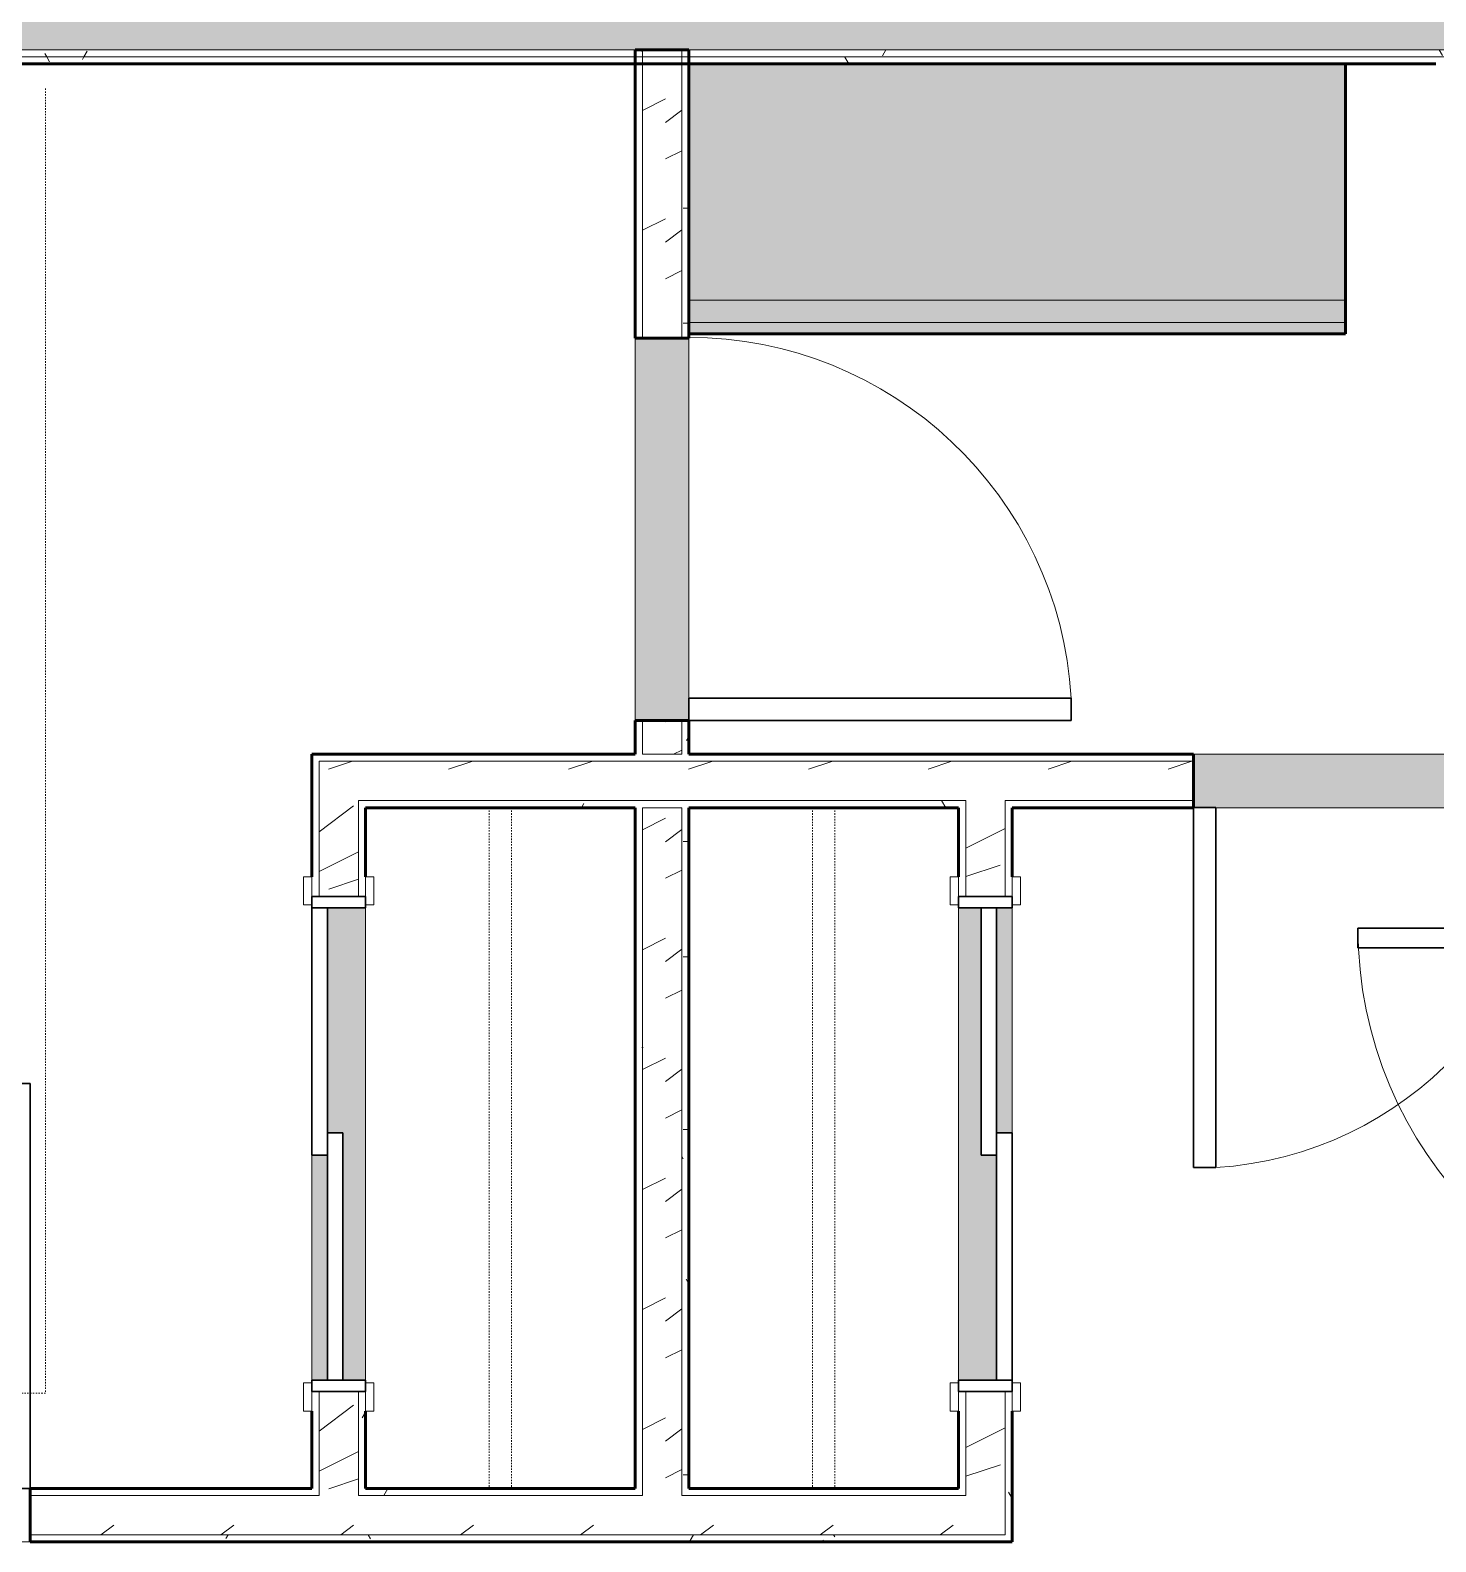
# Model space of a CAD drawing. Header units: inches. Extents: x -4061 to -1937, y 9836 to 11171.
# Drawn here: x -3673.8 to -3548.8, y 10703.8 to 10838.2 of the extents above; entities that cross this region are included whole.
import ezdxf

# ---------------------------------------------------------------- set-up
doc = ezdxf.new("R2010")
doc.units = ezdxf.units.IN
doc.header["$MEASUREMENT"] = 0
doc.linetypes.add('Dash', pattern=[0.25, 0.125, -0.125])
for name, color, linetype, lineweight in [('0-1', 7, 'Continuous', 5), ('0-2', 250, 'Continuous', 9), ('A-DOOR-1', 250, 'Continuous', 9), ('A-DOOR-2', 50, 'Continuous', 30), ('A-DOOR-FRAM-1', 50, 'Continuous', 30), ('A-WALL', 113, 'Continuous', 18), ('A-WALL-1', 8, 'Continuous', 5), ('A-WALL-2', 10, 'Continuous', 60), ('A-WALL-3', 7, 'Continuous', 18), ('A-WALL-PATT-1', 250, 'Continuous', 9), ('A-WALL-PATT-2', 253, 'Continuous', 9), ('A-WALL-PATT-4', 111, 'Continuous', 9), ('I-FURN-1', 250, 'Continuous', 9), ('I-FURN-HDLN-1', 250, 'Dash', 9), ('I-WALL-2', 2, 'Continuous', 60), ('Q-CASE-1', 253, 'Continuous', 9), ('Q-CASE-2', 10, 'Continuous', 60), ('Q-CASE-3', 250, 'Continuous', 9), ('Q-CASE-HDLN-1', 250, 'Dash', 9)]:
    doc.layers.add(name, color=color, linetype=linetype, lineweight=lineweight)
pattern_1 = [(0, (-88.066, -241.96), (20.48, 5.12), [0.845, -14.515, 0.845, -14.515, -81.92]), (0, (-88.066, -241.96), (20.48, 5.12), [-30.72, 0.845, -29.875, 0.845, -14.515, -35.84]), (0, (-88.066, -241.96), (20.48, 5.12), [-76.8, 0.845, -9.395, 0.845, -24.755]), (120, (-80.386, -239.4), (-14.67405, 15.1762003), [0.845, -14.515, 0.845, -14.515, -81.92]), (120, (-80.386, -239.4), (-14.67405, 15.1762003), [-30.72, 0.845, -29.875, 0.845, -14.515, -35.84]), (120, (-80.386, -239.4), (-14.67405, 15.1762003), [-76.8, 0.845, -9.395, 0.845, -24.755]), (240, (-77.826, -229.16), (-5.80595, -20.2962003), [0.845, -14.515, 0.845, -14.515, -81.92]), (240, (-77.826, -229.16), (-5.80595, -20.2962003), [-30.72, 0.845, -29.875, 0.845, -14.515, -35.84]), (240, (-77.826, -229.16), (-5.80595, -20.2962003), [-76.8, 0.845, -9.395, 0.845, -24.755])]
pattern_2 = [(216.87, (-83.801, -231.298), (31.9871619, 21.32545714), [5.331, -47.981]), (206.565, (-77.404, -234.497), (-10.662476, -10.6620098), [11.921, -11.921]), (198.435, (-77.404, -239.828), (-21.32449365, -10.6625869), [6.744, -26.974])]

# ---------------------------------------------------------------- blocks, each defined once
blk = doc.blocks.new('Single-Flush - 32_ x 84_-1372862-ENLARGED RCP - 2ND FLOOR PLAN - WEST')
at = {"layer": 'A-DOOR-1'}
blk.add_arc((16, 2.37), 32.07, 93.5759, 180, dxfattribs=at)
at = {"layer": 'A-DOOR-2'}
for p, q in [((14, 2.37), (14, 34.38)), ((16, 34.38), (14, 34.38)), ((16, 2.37), (16, 34.38)), ((16, 2.37), (14, 2.37))]:
    blk.add_line(p, q, dxfattribs=at)
blk = doc.blocks.new('Single-Flush - 36_ x 84_-1372839-ENLARGED RCP - 2ND FLOOR PLAN - WEST')
at = {"layer": 'A-DOOR-1'}
blk.add_arc((18, 2.37), 36.07, 93.1789, 180, dxfattribs=at)
at = {"layer": 'A-DOOR-2'}
for p, q in [((16, 2.37), (16, 38.39)), ((18, 38.39), (16, 38.39)), ((18, 2.37), (18, 38.39)), ((18, 2.37), (16, 2.37))]:
    blk.add_line(p, q, dxfattribs=at)
blk = doc.blocks.new('Single-Flush - 34_ x 84_-1372840-ENLARGED RCP - 2ND FLOOR PLAN - WEST')
at = {"layer": 'A-DOOR-1'}
blk.add_arc((17, 2.37), 34.07, 93.3657, 180, dxfattribs=at)
at = {"layer": 'A-DOOR-2'}
for p, q in [((15, 2.37), (15, 36.38)), ((17, 36.38), (15, 36.38)), ((17, 2.37), (17, 36.38)), ((17, 2.37), (15, 2.37))]:
    blk.add_line(p, q, dxfattribs=at)
blk = doc.blocks.new('Door-Passage-Single-Flush - 36_ x 80_-1699972-ENLARGED RCP - 2ND FLOOR PLAN - WEST')
at = {"layer": 'A-DOOR-1'}
blk.add_arc((18, 1.625), 36, 90, 180, dxfattribs=at)
at = {"layer": 'A-DOOR-2'}
for p, q in [((18, 37.625), (16.25, 37.625)), ((16.25, 37.625), (16.25, 1.625)), ((18, 1.625), (18, 37.625)), ((16.25, 1.625), (18, 1.625))]:
    blk.add_line(p, q, dxfattribs=at)
at = {"layer": 'A-DOOR-FRAM-1'}
for p, q in [((-18, 1.625), (-20, 1.625)), ((-20, 1.625), (-20, -4.125)), ((-18, -0.3125), (-18, 1.625)), ((18, 1.625), (18, -0.3125)), ((20, 1.625), (18, 1.625)), ((20, -4.125), (20, 1.625)), ((-17.375, -0.3125), (-18, -0.3125)), ((-17.375, -2.1875), (-17.375, -0.3125)), ((18, -0.3125), (17.375, -0.3125)), ((17.375, -0.3125), (17.375, -2.1875)), ((-18, -4.125), (-18, -2.1875)), ((-18, -2.1875), (-17.375, -2.1875)), ((17.375, -2.1875), (18, -2.1875)), ((18, -2.1875), (18, -4.125)), ((-20, -4.125), (-18, -4.125)), ((18, -4.125), (20, -4.125))]:
    blk.add_line(p, q, dxfattribs=at)
blk = doc.blocks.new('OD_CW_Closet - OD_CW_Closet-1902250-ENLARGED RCP - 2ND FLOOR PLAN - WEST')
at = {"layer": 'Q-CASE-HDLN-1'}
for p, q in [((51.64, 24), (9.64, 24)), ((0.74, 13), (61.26, 13)), ((0.74, 11), (61.26, 11))]:
    blk.add_line(p, q, dxfattribs=at)
blk = doc.blocks.new('Bed-Standard - King 78_ x 80_-1379907-ENLARGED RCP - 2ND FLOOR PLAN - WEST')
at = {"layer": 'I-FURN-1'}
for p, q in [((-28.31, 41.8), (49.69, 41.8)), ((-28.31, -38.2), (-28.31, 41.8)), ((49.69, 41.8), (49.69, -38.2)), ((49.69, -24.2), (-28.31, -17.63)), ((-25.31, -24.2), (46.69, -24.2)), ((-25.31, -36.2), (-25.31, -24.2)), ((46.69, -36.2), (46.69, -24.2)), ((-25.31, -36.2), (46.69, -36.2)), ((49.69, -38.2), (-28.31, -38.2))]:
    blk.add_line(p, q, dxfattribs=at)
at = {"layer": 'I-FURN-HDLN-1'}
for p, q in [((-64.31, 77.8), (73.69, 77.8)), ((-64.31, -38.2), (-64.31, 77.8)), ((73.69, 77.8), (73.69, -38.2))]:
    blk.add_line(p, q, dxfattribs=at)
blk = doc.blocks.new('FOLDING_SLIDING CLOSET - 42_ x 80_-1372841-ENLARGED RCP - 2ND FLOOR PLAN - WEST')
at = {"layer": 'A-DOOR-1'}
for p, q in [((-23.75, 3.25), (-21.25, 3.25)), ((-23.75, 2.5), (-23.75, 3.25)), ((-21.25, 3.25), (-21.25, 2.5)), ((21.25, 3.25), (23.75, 3.25)), ((21.25, 2.5), (21.25, 3.25)), ((23.75, 3.25), (23.75, 2.5)), ((-21.25, 2.5), (-23.75, 2.5)), ((23.75, 2.5), (21.25, 2.5)), ((-23.75, -2.25), (-21.25, -2.25)), ((-23.75, -3), (-23.75, -2.25)), ((-21.25, -2.25), (-21.25, -3)), ((21.25, -2.25), (23.75, -2.25)), ((21.25, -3), (21.25, -2.25)), ((23.75, -2.25), (23.75, -3)), ((-21.25, -3), (-23.75, -3)), ((23.75, -3), (21.25, -3))]:
    blk.add_line(p, q, dxfattribs=at)
at = {"layer": 'A-DOOR-2'}
for p, q in [((-1, 0.5), (21, 0.5)), ((-1, -0.88), (-1, 0.5)), ((21, 0.5), (21, -0.88)), ((-21, -0.88), (1, -0.88)), ((-21, -2.25), (-21, -0.88)), ((21, -0.88), (-1, -0.88)), ((1, -0.88), (1, -2.25)), ((1, -2.25), (-21, -2.25))]:
    blk.add_line(p, q, dxfattribs=at)
at = {"layer": 'A-DOOR-FRAM-1'}
for p, q in [((-22, 2.5), (-21, 2.5)), ((-22, -2.25), (-22, 2.5)), ((-21, 2.5), (-21, -2.25)), ((21, 2.5), (22, 2.5)), ((21, -2.25), (21, 2.5)), ((22, 2.5), (22, -2.25)), ((-21, -2.25), (-22, -2.25)), ((22, -2.25), (21, -2.25))]:
    blk.add_line(p, q, dxfattribs=at)
blk = doc.blocks.new('OD_CW_Closet - OD_CW_Closet-1901942-ENLARGED RCP - 2ND FLOOR PLAN - WEST')
at = {"layer": 'Q-CASE-HDLN-1'}
for p, q in [((0.74, -11), (61.26, -11)), ((0.74, -13), (61.26, -13)), ((51.64, -24), (9.64, -24))]:
    blk.add_line(p, q, dxfattribs=at)
blk = doc.blocks.new('OD_CW_Base Cabinet - OD_CW_Base Cabinet-1913675-ENLARGED RCP - 2ND FLOOR PLAN - WEST')
at = {"layer": 'Q-CASE-1'}
for points in [[(0.74, 3), (59.14, 3), (59.14, 24), (0.74, 24), (0.74, 3.66)], [(59.14, 1), (59.14, 3), (0.74, 3), (0.74, 1), (24, 1)], [(59.14, 0), (59.14, 1), (0.74, 1), (0.74, 0), (24, 0)]]:
    blk.add_hatch(color=256, dxfattribs=at).paths.add_polyline_path(points, flags=0)
at = {"layer": 'Q-CASE-2'}
for p, q in [((59.14, 24), (0.74, 24)), ((0.74, 24), (0.74, 0)), ((59.14, 0), (59.14, 24)), ((0.74, 0), (59.14, 0))]:
    blk.add_line(p, q, dxfattribs=at)
at = {"layer": 'Q-CASE-3'}
for p, q in [((0.74, 24), (0.74, 3)), ((0.74, 24), (59.14, 24)), ((59.14, 3), (59.14, 24)), ((0.74, 3), (0.74, 1)), ((0.74, 3), (59.14, 3)), ((59.14, 1), (59.14, 3)), ((0.74, 1), (0.74, 0)), ((0.74, 1), (59.14, 1)), ((0.74, 1), (59.14, 1)), ((0.74, 0), (59.14, 0)), ((59.14, 0), (59.14, 1))]:
    blk.add_line(p, q, dxfattribs=at)
blk = doc.blocks.new('CTR - 1st Phase - Unit Layouts_rvt-1-ENLARGED RCP - 2ND FLOOR PLAN - WEST')
at = {"layer": 'A-WALL-1'}
for points in [[(-3615.87, 10776.81), (-3615.25, 10776.81), (-3615.25, 10810.81), (-3620, 10810.81), (-3620, 10776.81), (-3618.54, 10776.81)], [(-3570.37, 10769.06), (-3538.37, 10769.06), (-3538.37, 10773.81), (-3570.37, 10773.81), (-3570.37, 10769.69)]]:
    blk.add_hatch(color=256, dxfattribs=at).paths.add_polyline_path(points, flags=0)
h = blk.add_hatch(color=256, dxfattribs=at)
h.paths.add_polyline_path([(-3648.75, 10718.16), (-3647.37, 10718.16), (-3647.37, 10738.16), (-3648.75, 10738.16), (-3648.75, 10735.62)], flags=0)
h.paths.add_polyline_path([(-3646, 10718.16), (-3644, 10718.16), (-3644, 10760.16), (-3647.37, 10760.16), (-3647.37, 10740.16), (-3646, 10740.16), (-3646, 10735.62)], flags=0)
h = blk.add_hatch(color=256, dxfattribs=at)
h.paths.add_polyline_path([(-3590.62, 10718.16), (-3587.87, 10718.16), (-3587.87, 10738.16), (-3589.25, 10738.16), (-3589.25, 10760.16), (-3591.25, 10760.16), (-3591.25, 10718.16)], flags=0)
h.paths.add_polyline_path([(-3587.87, 10740.16), (-3586.5, 10740.16), (-3586.5, 10760.16), (-3587.87, 10760.16)], flags=0)
at = {"layer": 'A-WALL-PATT-1'}
h = blk.add_hatch(dxfattribs=at)
h.set_pattern_fill('FP_1', color=256, style=0, pattern_type=2)
h.set_pattern_definition(pattern_1)
h.paths.add_polyline_path([(-3619.37, 10708.54), (-3619.37, 10769.06), (-3620, 10769.06), (-3620, 10708.54)], flags=0)
h.paths.add_polyline_path([(-3620, 10773.81), (-3619.37, 10773.83), (-3619.37, 10776.81), (-3620, 10776.81)], flags=0)
h.paths.add_polyline_path([(-3620, 10810.81), (-3619.37, 10810.81), (-3619.37, 10835.19), (-3620, 10835.19), (-3620, 10812.19)], flags=0)
h = blk.add_hatch(dxfattribs=at)
h.set_pattern_fill('FP_1', color=256, style=0, pattern_type=2)
h.set_pattern_definition(pattern_1)
h.paths.add_polyline_path([(-3615.25, 10708.54), (-3615.25, 10769.06), (-3615.87, 10769.06), (-3615.87, 10708.54)], flags=0)
h.paths.add_polyline_path([(-3615.25, 10773.81), (-3615.25, 10776.81), (-3615.87, 10776.81), (-3615.87, 10773.81)], flags=0)
h.paths.add_polyline_path([(-3615.87, 10810.81), (-3615.25, 10810.81), (-3615.25, 10835.19), (-3615.87, 10835.19), (-3615.87, 10811.19)], flags=0)
h = blk.add_hatch(dxfattribs=at)
h.set_pattern_fill('FP_1', color=256, style=0, pattern_type=2)
h.set_pattern_definition(pattern_1)
h.paths.add_polyline_path([(-3648.75, 10708.54), (-3648.12, 10708.54), (-3648.12, 10717.16), (-3648.75, 10717.16), (-3648.75, 10715.41)], flags=0)
h.paths.add_polyline_path([(-3648.12, 10761.16), (-3648.12, 10773.81), (-3648.75, 10773.81), (-3648.75, 10761.16)], flags=0)
h = blk.add_hatch(dxfattribs=at)
h.set_pattern_fill('FP_1', color=256, style=0, pattern_type=2)
h.set_pattern_definition(pattern_1)
h.paths.add_polyline_path([(-3486.41, 10773.19), (-3483.97, 10773.21), (-3483.97, 10773.81), (-3538.37, 10773.81), (-3538.37, 10773.19), (-3492.91, 10773.19)], flags=0)
h.paths.add_polyline_path([(-3644.62, 10773.19), (-3570.37, 10773.21), (-3570.37, 10773.81), (-3648.12, 10773.81), (-3648.12, 10773.19)], flags=0)
h = blk.add_hatch(dxfattribs=at)
h.set_pattern_fill('FP_1', color=256, style=0, pattern_type=2)
h.set_pattern_definition(pattern_1)
h.paths.add_polyline_path([(-3644, 10708.54), (-3644, 10717.16), (-3644.62, 10717.16), (-3644.62, 10708.54)], flags=0)
h.paths.add_polyline_path([(-3644.62, 10761.16), (-3644, 10761.16), (-3644, 10769.69), (-3644.62, 10769.69), (-3644.62, 10762.91)], flags=0)
h = blk.add_hatch(dxfattribs=at)
h.set_pattern_fill('FP_1', color=256, style=0, pattern_type=2)
h.set_pattern_definition(pattern_1)
h.paths.add_polyline_path([(-3483.97, 10769.06), (-3483.97, 10769.69), (-3516.62, 10769.69), (-3516.62, 10769.06), (-3483.98, 10769.06)], flags=0)
h.paths.add_polyline_path([(-3520.75, 10769.06), (-3520.12, 10769.06), (-3520.12, 10769.69), (-3538.37, 10769.69), (-3538.37, 10769.06), (-3528.74, 10769.06)], flags=0)
h.paths.add_polyline_path([(-3570.37, 10769.06), (-3570.37, 10769.69), (-3587.12, 10769.69), (-3587.12, 10769.06), (-3586.5, 10769.06)], flags=0)
h.paths.add_polyline_path([(-3590.62, 10769.06), (-3590.62, 10769.69), (-3644, 10769.69), (-3644, 10769.06), (-3591.25, 10769.06)], flags=0)
h = blk.add_hatch(dxfattribs=at)
h.set_pattern_fill('FP_1', color=256, style=0, pattern_type=2)
h.set_pattern_definition(pattern_1)
h.paths.add_polyline_path([(-3586.5, 10703.79), (-3586.5, 10717.16), (-3587.12, 10717.16), (-3587.12, 10703.79), (-3586.85, 10703.79)], flags=0)
h.paths.add_polyline_path([(-3587.12, 10761.16), (-3586.5, 10761.16), (-3586.5, 10769.06), (-3587.12, 10769.04), (-3587.12, 10762.91)], flags=0)
h = blk.add_hatch(dxfattribs=at)
h.set_pattern_fill('FP_1', color=256, style=0, pattern_type=2)
h.set_pattern_definition(pattern_1)
h.paths.add_polyline_path([(-3591.25, 10707.91), (-3591.25, 10708.54), (-3615.87, 10708.54), (-3615.87, 10707.91), (-3595.5, 10707.91)], flags=0)
h.paths.add_polyline_path([(-3648.38, 10707.91), (-3648.12, 10707.91), (-3648.12, 10708.54), (-3673.8, 10708.54), (-3673.8, 10707.91), (-3656.82, 10707.91)], flags=0)
h.paths.add_polyline_path([(-3644.62, 10707.91), (-3619.37, 10707.91), (-3619.37, 10708.54), (-3644.62, 10708.54)], flags=0)
h.paths.add_polyline_path([(-3824.32, 10707.91), (-3709.8, 10707.91), (-3709.8, 10708.54), (-3852.47, 10708.54), (-3852.47, 10707.91), (-3826.22, 10707.91)], flags=0)
h = blk.add_hatch(dxfattribs=at)
h.set_pattern_fill('FP_1', color=256, style=0, pattern_type=2)
h.set_pattern_definition(pattern_1)
h.paths.add_polyline_path([(-3718.14, 10703.79), (-3709.8, 10703.79), (-3709.8, 10704.41), (-3852.47, 10704.41), (-3852.47, 10703.79), (-3779.45, 10703.79)], flags=0)
h.paths.add_polyline_path([(-3673.8, 10703.79), (-3587.12, 10703.79), (-3587.12, 10704.41), (-3673.8, 10704.41)], flags=0)
at = {"layer": 'A-WALL-PATT-2'}
h = blk.add_hatch(dxfattribs=at)
h.set_pattern_fill('FP_2', color=256, style=0, pattern_type=2)
h.set_pattern_definition(pattern_2)
h.paths.add_polyline_path([(-3619.37, 10707.91), (-3615.87, 10707.91), (-3615.87, 10769.06), (-3619.37, 10769.06), (-3619.37, 10708.41)], flags=0)
h.paths.add_polyline_path([(-3619.37, 10773.81), (-3615.87, 10773.81), (-3615.87, 10776.81), (-3619.37, 10776.81)], flags=0)
h.paths.add_polyline_path([(-3619.37, 10810.81), (-3615.87, 10810.81), (-3615.87, 10835.19), (-3619.37, 10835.19), (-3619.37, 10812.19)], flags=0)
h = blk.add_hatch(dxfattribs=at)
h.set_pattern_fill('FP_2', color=256, style=0, pattern_type=2)
h.set_pattern_definition(pattern_2)
h.paths.add_polyline_path([(-3644.62, 10707.91), (-3644.62, 10717.16), (-3648.12, 10717.16), (-3648.12, 10707.91)], flags=0)
h.paths.add_polyline_path([(-3648.12, 10761.16), (-3644.62, 10761.16), (-3644.62, 10773.19), (-3648.12, 10773.19), (-3648.12, 10769.69)], flags=0)
h = blk.add_hatch(dxfattribs=at)
h.set_pattern_fill('FP_2', color=256, style=0, pattern_type=2)
h.set_pattern_definition(pattern_2)
h.paths.add_polyline_path([(-3486.41, 10769.69), (-3482.72, 10769.69), (-3482.72, 10773.19), (-3538.37, 10773.19), (-3538.37, 10769.69), (-3492.91, 10769.69)], flags=0)
h.paths.add_polyline_path([(-3644, 10769.69), (-3570.37, 10769.69), (-3570.37, 10773.19), (-3644.62, 10773.17), (-3644.62, 10769.69)], flags=0)
h = blk.add_hatch(dxfattribs=at)
h.set_pattern_fill('FP_2', color=256, style=0, pattern_type=2)
h.set_pattern_definition(pattern_2)
h.paths.add_polyline_path([(-3590.62, 10704.41), (-3587.12, 10704.41), (-3587.12, 10717.16), (-3590.62, 10717.16), (-3590.62, 10704.42)], flags=0)
h.paths.add_polyline_path([(-3587.12, 10761.16), (-3587.12, 10769.69), (-3590.62, 10769.69), (-3590.62, 10761.16)], flags=0)
h = blk.add_hatch(dxfattribs=at)
h.set_pattern_fill('FP_2', color=256, style=0, pattern_type=2)
h.set_pattern_definition(pattern_2)
h.paths.add_polyline_path([(-3595.5, 10704.41), (-3590.62, 10704.42), (-3590.62, 10707.91), (-3673.8, 10707.91), (-3673.8, 10704.41), (-3656.82, 10704.41)], flags=0)
h.paths.add_polyline_path([(-3709.8, 10704.41), (-3709.8, 10707.91), (-3852.47, 10707.91), (-3852.47, 10704.41), (-3718.14, 10704.41)], flags=0)
at = {"layer": 'A-WALL-2'}
for p, q in [((-3620, 10810.81), (-3620, 10836.44)), ((-3620, 10836.44), (-3615.25, 10836.44)), ((-3615.25, 10836.44), (-3615.25, 10835.19)), ((-3615.25, 10811.19), (-3615.25, 10810.81)), ((-3615.25, 10810.81), (-3620, 10810.81)), ((-3620, 10773.81), (-3620, 10776.81)), ((-3620, 10776.81), (-3615.25, 10776.81)), ((-3615.25, 10776.81), (-3615.25, 10773.81)), ((-3648.75, 10762.91), (-3648.75, 10773.81)), ((-3648.75, 10773.81), (-3648.12, 10773.81)), ((-3648.12, 10773.81), (-3644, 10773.81)), ((-3644, 10773.81), (-3620, 10773.81)), ((-3615.25, 10773.81), (-3570.37, 10773.81)), ((-3570.37, 10773.81), (-3570.37, 10769.06)), ((-3620, 10769.06), (-3644, 10769.06)), ((-3644, 10769.06), (-3644, 10762.91)), ((-3620, 10708.54), (-3620, 10769.06)), ((-3591.25, 10769.06), (-3615.25, 10769.06)), ((-3615.25, 10769.06), (-3615.25, 10708.54)), ((-3591.25, 10762.91), (-3591.25, 10769.06)), ((-3586.5, 10769.06), (-3586.5, 10762.91)), ((-3570.37, 10769.06), (-3586.5, 10769.06)), ((-3648.75, 10708.54), (-3648.75, 10715.41)), ((-3644, 10715.41), (-3644, 10708.54)), ((-3591.25, 10708.54), (-3591.25, 10715.41)), ((-3586.5, 10715.41), (-3586.5, 10703.79)), ((-3673.8, 10703.79), (-3673.8, 10708.54)), ((-3673.8, 10708.54), (-3648.75, 10708.54)), ((-3644, 10708.54), (-3620, 10708.54)), ((-3615.25, 10708.54), (-3591.25, 10708.54)), ((-3591.25, 10703.79), (-3673.8, 10703.79)), ((-3587.12, 10703.79), (-3591.25, 10703.79)), ((-3586.5, 10703.79), (-3587.12, 10703.79))]:
    blk.add_line(p, q, dxfattribs=at)
at = {"layer": 'A-WALL-3'}
for p, q in [((-3619.37, 10810.81), (-3619.37, 10836.44)), ((-3615.87, 10810.81), (-3615.87, 10836.44)), ((-3620, 10810.81), (-3620, 10776.81)), ((-3615.25, 10776.81), (-3615.25, 10810.81)), ((-3619.37, 10773.81), (-3619.37, 10776.81)), ((-3615.87, 10773.81), (-3615.87, 10776.81)), ((-3619.37, 10773.81), (-3615.87, 10773.81)), ((-3615.87, 10773.81), (-3619.37, 10773.81)), ((-3538.37, 10773.81), (-3570.37, 10773.81)), ((-3644.62, 10773.19), (-3648.12, 10773.19)), ((-3648.12, 10773.19), (-3648.12, 10761.16)), ((-3644, 10773.19), (-3644.62, 10773.19)), ((-3570.37, 10773.19), (-3644, 10773.19)), ((-3644, 10769.69), (-3644.62, 10769.69)), ((-3644.62, 10769.69), (-3644.62, 10761.16)), ((-3590.62, 10769.69), (-3644, 10769.69)), ((-3590.62, 10769.69), (-3590.62, 10769.06)), ((-3587.12, 10769.69), (-3587.12, 10769.06)), ((-3570.37, 10769.69), (-3587.12, 10769.69)), ((-3615.87, 10769.06), (-3619.37, 10769.06)), ((-3619.37, 10708.54), (-3619.37, 10769.06)), ((-3619.37, 10769.06), (-3615.87, 10769.06)), ((-3615.87, 10708.54), (-3615.87, 10769.06)), ((-3590.62, 10769.06), (-3590.62, 10761.16)), ((-3587.12, 10769.06), (-3587.12, 10761.16)), ((-3570.37, 10769.06), (-3538.37, 10769.06)), ((-3644, 10718.16), (-3644, 10760.16)), ((-3591.25, 10760.16), (-3591.25, 10718.16)), ((-3586.5, 10740.16), (-3586.5, 10760.16)), ((-3648.75, 10738.16), (-3648.75, 10718.16)), ((-3648.12, 10717.16), (-3648.12, 10708.54)), ((-3644.62, 10717.16), (-3644.62, 10708.54)), ((-3590.62, 10717.16), (-3590.62, 10707.91)), ((-3587.12, 10717.16), (-3587.12, 10704.41)), ((-3673.8, 10708.54), (-3709.8, 10708.54)), ((-3673.8, 10707.91), (-3648.12, 10707.91)), ((-3648.12, 10707.91), (-3648.12, 10708.54)), ((-3644.62, 10707.91), (-3644.62, 10708.54)), ((-3644.62, 10707.91), (-3619.37, 10707.91)), ((-3619.37, 10707.91), (-3619.37, 10708.54)), ((-3615.87, 10708.54), (-3615.87, 10707.91)), ((-3615.87, 10707.91), (-3591.25, 10707.91)), ((-3591.25, 10707.91), (-3590.62, 10707.91)), ((-3709.8, 10703.79), (-3673.8, 10703.79)), ((-3673.8, 10704.41), (-3591.25, 10704.41)), ((-3591.25, 10704.41), (-3590.62, 10704.41)), ((-3590.62, 10704.41), (-3587.12, 10704.41))]:
    blk.add_line(p, q, dxfattribs=at)
at = {"layer": '0-2'}
for name, p in [('OD_CW_Base Cabinet - OD_CW_Base Cabinet-1913675-ENLARGED RCP - 2ND FLOOR PLAN - WEST', (-3615.99, 10811.19)), ('Single-Flush - 36_ x 84_-1372839-ENLARGED RCP - 2ND FLOOR PLAN - WEST', (-3691.8, 10706.16))]:
    blk.add_blockref(name, p, dxfattribs=at)
for name, p, rotation in [('Bed-Standard - King 78_ x 80_-1379907-ENLARGED RCP - 2ND FLOOR PLAN - WEST', (-3736.75, 10794.8), 180), ('Single-Flush - 34_ x 84_-1372840-ENLARGED RCP - 2ND FLOOR PLAN - WEST', (-3617.62, 10793.81), 269.9999999999788), ('OD_CW_Closet - OD_CW_Closet-1901942-ENLARGED RCP - 2ND FLOOR PLAN - WEST', (-3620, 10769.8), 269.999999999969), ('OD_CW_Closet - OD_CW_Closet-1902250-ENLARGED RCP - 2ND FLOOR PLAN - WEST', (-3615.25, 10769.8), 270.0000000000309), ('Single-Flush - 32_ x 84_-1372862-ENLARGED RCP - 2ND FLOOR PLAN - WEST', (-3554.37, 10771.44), 180), ('FOLDING_SLIDING CLOSET - 42_ x 80_-1372841-ENLARGED RCP - 2ND FLOOR PLAN - WEST', (-3646.5, 10739.16), 270.0000000000273), ('FOLDING_SLIDING CLOSET - 42_ x 80_-1372841-ENLARGED RCP - 2ND FLOOR PLAN - WEST', (-3588.75, 10739.16), 89.99999999997272), ('Door-Passage-Single-Flush - 36_ x 80_-1699972-ENLARGED RCP - 2ND FLOOR PLAN - WEST', (-3518.12, 10740.35), 89.99999999997203)]:
    blk.add_blockref(name, p, dxfattribs=dict(at, rotation=rotation))

msp = doc.modelspace()

# ---------------------------------------------------------------- hatches: boundary and pattern name
at = {"layer": 'A-WALL-PATT-4'}
h = msp.add_hatch(dxfattribs=at)
h.set_pattern_fill('FP_4', color=256, style=0, pattern_type=2)
h.set_pattern_definition([(161.57, (-87.746, -241.64), (-2.560496185, -0.000537386), [0, -18.214, 2.022, 0]), (18.43, (-88.386, -241.64), (-2.560496185, 0.000537386), [0, -18.214, 2.022, 0]), (108.43, (-87.746, -241.64), (1.27922091, -6.400876726), [6.07, -14.166]), (71.57, (-88.386, -241.64), (1.27922091, 6.400876726), [6.07, -14.166])])
h.paths.add_polyline_path([(-3503.53, 10836.44), (-3482.72, 10836.44), (-3482.72, 10839.94), (-3852.47, 10839.94), (-3852.47, 10836.44), (-3534.19, 10836.44)], flags=0)
h = msp.add_hatch(dxfattribs=at)
h.set_pattern_fill('FP_1', color=256, style=0, pattern_type=2)
h.set_pattern_definition(pattern_1)
h.paths.add_polyline_path([(-3548.82, 10835.81), (-3483.35, 10835.81), (-3483.35, 10836.44), (-3852.47, 10836.44), (-3852.47, 10835.81), (-3556.85, 10835.81)], flags=0)
h = msp.add_hatch(dxfattribs=at)
h.set_pattern_fill('FP_1', color=256, style=0, pattern_type=2)
h.set_pattern_definition(pattern_1)
h.paths.add_polyline_path([(-3500.17, 10835.19), (-3483.97, 10835.19), (-3483.97, 10835.81), (-3852.47, 10835.81), (-3852.47, 10835.19), (-3503.53, 10835.19)], flags=0)

# ---------------------------------------------------------------- linework, layer by layer
at = {"layer": 'A-WALL'}
for p, q in [((-3852.47, 10836.44), (-3482.72, 10836.44)), ((-3852.47, 10835.81), (-3483.35, 10835.81))]:
    msp.add_line(p, q, dxfattribs=at)
at = {"layer": 'I-WALL-2'}
for p, q in [((-3615.25, 10835.19), (-3852.47, 10835.19)), ((-3548.82, 10835.19), (-3556.85, 10835.19))]:
    msp.add_line(p, q, dxfattribs=at)

# ---------------------------------------------------------------- block references
at = {"layer": '0-1'}
msp.add_blockref('CTR - 1st Phase - Unit Layouts_rvt-1-ENLARGED RCP - 2ND FLOOR PLAN - WEST', (0, 0), dxfattribs=at)

doc.saveas('drawing.dxf')
